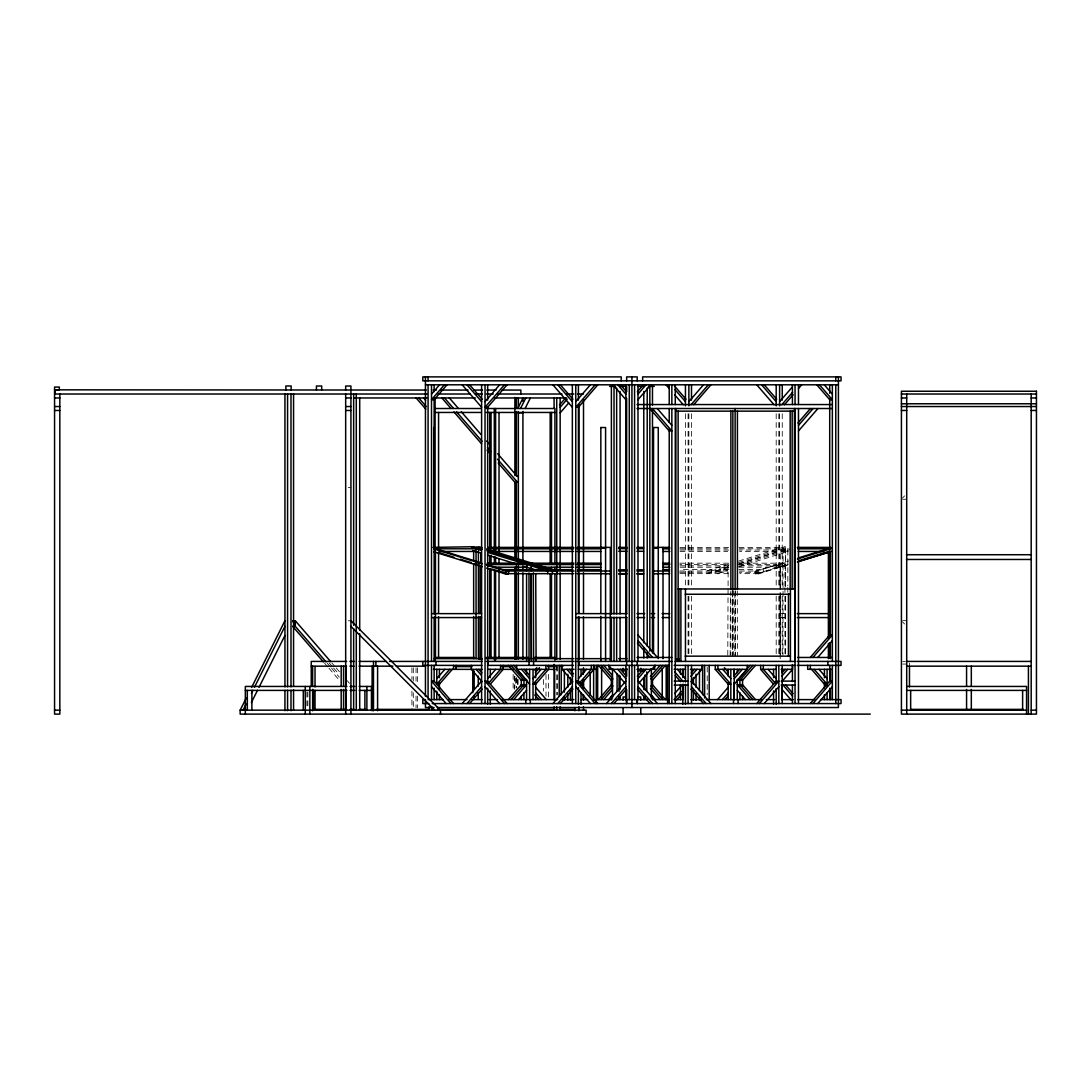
<?xml version="1.0" encoding="UTF-8"?>
<svg xmlns="http://www.w3.org/2000/svg" width="1091" height="1091" viewBox="0 0 1091 1091"><rect width="100%" height="100%" fill="white"/><g stroke="black" fill="none" stroke-linecap="round" stroke-linejoin="round"><path stroke-width="0.75" stroke-dasharray="5 3.75" d="M780.188 658.65L780.188 590.927M780.188 589.235L780.188 567.211L779.369 564.579M727.779 655.255L728.065 587.435M728.079 585.744L728.161 567.088M730.165 655.296L730.411 593.054M732.811 590.831L732.538 655.255L732.497 590.927M902.489 498.123L904.589 495.887M728.965 564.074L706.532 571.016L706.941 573.661L727.765 567.211L727.356 564.579L679.938 564.579M738.58 561.101L785.056 546.727L787.552 547.396L788.111 551.446M711.223 571.016L728.843 565.561M738.457 562.588L788.138 547.218M738.989 563.747L785.465 549.359L787.961 550.041M728.897 566.993L715.914 571.016L716.31 573.661L727.683 570.143M738.648 563.979L788.998 548.405M785.452 586.194L785.452 550.805L783.052 551.555L780.679 550.846L780.679 586.222M727.874 568.629L711.632 573.661L711.059 569.611L681.234 569.611M738.866 565.233L790.157 549.359M739.057 566.624L787.784 551.555M788.398 564.647L755.613 574.057L754.999 571.384L788.616 560.979M754.999 571.384L788.111 561.879M755.613 574.057L787.634 564.156M738.825 567.211L777.828 567.211L782.356 565.82L781.538 563.174L741.266 563.174L741.675 565.82L782.356 565.82M787.634 564.92L758.368 573.975L757.549 571.329M738.648 566.747L741.675 565.82M780.188 566.815L784.934 565.724M348.302 487.391L350.934 487.391M902.748 499.242L906.703 499.242M679.898 547.396L728.843 547.396M738.975 547.396L782.861 547.396L783.27 550.041L739.234 550.041M679.979 548.8L727.465 548.8M739.33 548.8L778.333 548.8L778.742 551.446L739.603 551.446M679.952 550.041L729.074 550.041M680.034 551.446L727.683 551.446M679.816 563.174L728.515 563.174M738.402 564.579L777.01 564.579L777.828 567.211M679.911 565.82L728.911 565.82M680.048 567.211L727.765 567.211M728.829 569.611L720.442 569.611L720.851 572.257L727.561 572.257M738.893 569.611L760.713 569.611L761.123 572.257L739.303 572.257M679.748 571.016L727.656 571.016M739.398 571.016L756.186 571.016L756.581 573.661L739.807 573.661M679.72 572.257L711.468 572.257M679.911 573.661L728.065 573.661M779.615 613.633L787.266 613.633M779.615 617.574L787.266 617.574M348.302 620.738L350.934 620.738M902.748 620.656L906.703 620.656M902.748 661.473L905.38 661.473M902.748 664.051L906.703 664.051M785.452 550.805L783.079 550.096L782.956 655.296M787.797 551.61L785.425 550.846L785.425 586.222M902.489 621.775L904.589 624.011M331.787 662.892L335.101 666.724M336.205 668.006L339.519 671.838M347.265 680.77L349.475 683.334M329.141 662.892L332.469 666.724M333.573 668.006L339.096 674.388M327.177 663.164L330.478 666.969M331.569 668.237L339.274 677.129M324.545 663.164L327.832 666.969M328.936 668.237L339.942 680.948M783.911 563.174L784.729 565.82M763.086 569.611L763.905 572.257M758.545 571.016L759.363 573.661M757.359 571.384L757.986 574.057M785.056 546.727L785.465 549.359M909.471 663.001L909.471 666.165M787.825 550.096L787.825 585.717M787.797 587.285L787.825 592.508M785.452 596.313L785.452 655.282M785.425 596.327L785.425 655.282M784.934 586.058L784.934 565.356L780.188 566.461L780.188 655.268M784.934 587.476L784.934 653.864M782.247 413.775L782.247 585.949M782.247 596.177L782.247 654.136M780.679 596.327L780.679 655.282M779.615 413.775L779.615 585.949M779.615 596.177L779.615 654.136M778.824 413.775L778.824 585.949M778.824 596.177L778.824 654.136M776.192 413.775L776.192 585.949M776.192 596.177L776.192 654.136M737.271 590.913L737.421 655.391M735.443 590.94L735.443 655.391M735.129 590.94L735.129 655.391M734.87 593.149L734.898 655.296M732.961 590.122L733.152 655.391M732.852 590.94L732.852 655.391M730.875 590.94L730.875 655.391M707.213 666.996L707.213 694.722M691.503 413.775L691.503 585.949M691.503 596.177L691.503 654.136M688.871 413.775L688.871 585.949M688.871 596.177L688.871 654.136M688.08 413.775L688.08 585.949M688.08 596.177L688.08 654.136M685.448 413.775L685.448 585.949M557.515 666.042L557.515 694.885M556.724 666.042L556.724 694.885M556.465 666.615L556.465 669.383M548.391 674.47L548.391 697.735M545.991 674.47L546.018 696.072M543.618 679.461L543.618 691.094M518.089 679.393L518.089 686.007M517.516 679.557L517.516 686.362M516.711 677.729L516.711 687.657M516.384 677.92L516.384 688.094M515.688 678.411L515.688 686.907M514.884 676.161L514.884 688.066M514.557 676.079L514.557 689.307M513.165 674.429L513.165 689.307M417.417 667.828L417.417 684.439M417.417 696.072L417.417 707.704M416.039 667.828L416.039 681.111M416.039 696.072L416.039 707.704M413.312 667.828L413.312 681.111M413.312 692.744L413.312 709.368M411.921 667.828L411.921 679.461M411.921 691.094L411.921 709.368M307.867 692.049L307.867 708.509M306.939 692.049L306.939 708.509"/><path stroke-width="1.5" d="M54.55 393.796L54.564 387.06L59.309 387.06L59.309 389.828L54.564 389.828L426.281 390.06M356.28 710.159L356.28 394.015M433.727 427.522L433.727 548.146L481.649 562.97M435.459 658.65L435.459 551.91M478.922 616.415L478.922 658.95L482.086 658.95M478.922 613.183L478.922 565.356M830.374 658.65L830.374 643.376M830.374 634.88L830.401 551.678M547.532 573.661L547.941 571.016L487.854 552.428M552.223 573.661L552.632 571.016L486.927 550.682M556.915 573.661L557.324 571.016L486.818 549.196M505.869 574.057L506.483 571.384L508.856 571.384L508.242 574.057L505.869 574.057L486.654 568.111M505.488 573.975L506.292 571.329M870.263 714.114L240.156 714.114L240.156 710.159L246.293 698.035M251.598 687.425L284.942 620.738M243.02 710.159L246.075 704.063M251.407 693.385L252.935 690.344M254.448 687.289L284.942 626.329M251.394 702.536L257.49 690.344M259.017 687.289L284.928 635.467M518.348 407.284L523.012 397.97L522.916 401.365M520.584 408.402L525.807 397.97M525.153 408.402L530.362 397.97M431.504 394.11L439.564 384.796M444.405 384.796L431.504 399.701L434.136 399.701L447.051 384.796M485.031 401.665L499.637 384.796M504.478 384.796L485.031 407.257L487.663 407.257L507.11 384.796M559.533 404.952L565.574 397.97M560.147 407.284L567.211 399.129M560.147 412.875L568.752 402.934M575.775 401.665L590.381 384.796M595.222 384.796L575.775 407.257L578.407 407.257L597.854 384.796M637.362 391.778L643.417 384.796M637.99 394.11L646.049 384.796M637.99 399.701L650.891 384.796M436.768 678.643L444.842 669.329M449.683 669.329L436.768 684.221L439.4 684.221L452.315 669.329M688.871 401.665L703.49 384.796M691.039 404.761L708.318 384.796M693.671 404.761L710.964 384.796M462.148 703.572L481.608 681.111M487.663 678.643L495.723 669.329M466.989 703.572L481.608 686.703M469.621 703.572L482.154 689.103M488.741 682.98L500.564 669.329L500.564 665.374M490.295 684.221L503.196 669.329L503.196 665.374M508.392 699.617L521.307 684.712L526.571 684.712L513.67 699.617M534.808 670.024L536.827 667.706M511.024 699.617L523.939 684.712M535.436 672.356L539.459 667.706M533.035 678.643L541.095 669.329M518.498 699.617L526.571 690.303M779.615 401.665L792.134 387.21M781.783 404.761L792.584 392.283M784.415 404.761L793.062 394.778M798.462 388.532L801.708 384.796M552.892 703.572L572.352 681.111M797.93 422.967L810.463 408.511M578.407 678.643L586.467 669.329M557.733 703.572L572.352 686.703M798.476 425.381L813.095 408.511M560.365 703.572L572.898 689.103M579.485 682.98L591.308 669.329L591.308 665.374M798.476 430.972L817.936 408.511M581.039 684.221L593.94 669.329L593.94 665.374M598.468 699.617L611.369 684.712M601.1 699.617L612.937 685.953M603.732 699.617L612.337 689.689M608.573 699.617L612.61 694.967M606.419 703.572L625.866 681.111M611.26 703.572L625.866 686.703M637.362 676.311L643.417 669.329M613.892 703.572L626.411 689.103M637.99 678.643L646.049 669.329M639.053 682.98L650.891 669.329M651.245 670.024L655.282 665.374M650.441 676.543L660.123 665.374M650.918 679.025L662.755 665.374M652.473 680.279L665.387 665.374M691.285 672.82L694.299 669.329M674.647 693.59L681.125 686.103M690.889 676.311L696.944 669.329M675.015 698.745L681.275 691.517M691.026 681.739L701.772 669.329L701.772 665.374M676.597 699.958L681.82 693.931M733.629 676.311L739.671 669.329M734.243 678.643L742.316 669.329M717.537 699.617L728.283 687.194M750.185 665.374L737.284 680.279L742.548 680.279L755.463 665.374M734.243 684.221L747.144 669.329L747.144 665.374M722.378 699.617L728.42 692.635M739.916 680.279L752.831 665.374M725.01 699.617L728.038 696.126M782.029 672.82L785.043 669.329M756.745 703.572L776.192 681.111L778.824 681.111L759.377 703.572M781.633 676.311L787.688 669.329M781.77 681.739L792.516 669.329L792.516 665.374M764.218 703.572L778.824 686.703M810.258 657.464L829.719 635.003L832.351 635.003L812.904 657.464M817.745 657.464L832.351 640.594M810.258 703.572L829.719 681.111L832.351 681.111L812.904 703.572M817.745 703.572L832.351 686.703M798.217 558.006L831.015 547.859M797.385 559.001L831.533 548.432M798.844 560.679L829.255 551.269M798.012 561.674L830.019 551.773M797.385 561.906L831.519 551.337M433.018 547.396L474.108 546.727L482.127 549.196M476.303 547.396L478.799 546.727L482.004 547.709M425.449 384.796L838.406 384.796M609.569 386.378L615.501 386.378M619.988 386.378L626.275 386.378M637.594 386.378L643.867 386.378M648.354 386.378L654.286 386.378M433.086 390.06L436.495 390.06M440.832 390.06L468.08 390.06M473.958 390.06L482.467 390.06M486.804 390.06L496.091 390.06M502.133 390.06L520.857 390.06L520.857 394.015M426.867 394.015L54.564 394.015L54.564 714.114L59.828 714.114L59.828 394.015M438.009 394.015L470.357 394.015M475.471 394.015L482.277 394.015M486.45 394.015L493.268 394.015M497.605 394.015L562.042 394.015M566.488 394.015L573.88 394.015M577.63 394.015L583.508 394.015M901.425 394.015L1036.45 394.015M54.564 397.97L59.828 397.97M345.67 397.97L350.934 397.97M353.648 397.97L426.867 397.97M434.6 397.97L475.471 397.97M494.196 397.97L566.488 397.97M901.425 397.97L906.703 397.97M1031.186 397.97L1036.45 397.97M901.425 403.765L1036.45 403.765M637.035 404.556L832.351 404.556M54.564 406.534L59.828 406.534M345.67 406.534L350.934 406.534M901.425 406.534L1036.45 406.534M435.145 408.511L481.281 408.511M486.368 408.511L554.924 408.511L554.924 563.883M637.035 408.511L832.351 408.511M54.564 410.475L59.828 410.475M345.67 410.475L350.934 410.475M901.425 410.475L906.703 410.475M1031.186 410.475L1036.45 410.475M675.847 411.143L794.425 411.143M435.145 412.453L481.281 412.453M486.368 412.453L554.924 412.453M518.348 412.875L522.916 412.875M487.745 547.396L573.825 547.396M577.207 547.396L610.319 547.396L610.319 661.419M618.638 547.396L626.943 547.396M636.912 547.396L643.554 547.396M669.765 547.396L653.536 547.396L653.536 653.618M797.276 547.396L830.837 547.396M618.638 548.623L626.943 548.623M636.912 548.623L643.554 548.623M435.868 548.8L476.153 548.8L475.744 551.446L440.137 551.446M487.213 548.8L573.702 548.8M577.098 548.8L600.841 548.8M663.014 548.8L669.792 548.8M797.78 548.8L827.987 548.8M490.214 551.446L573.607 551.446M577.016 551.446L600.841 551.446M618.638 551.296L626.943 551.296M636.912 551.296L643.554 551.296M663.014 551.446L669.819 551.446M798.285 551.446L823.719 551.446M906.498 554.719L1031.39 554.719M906.498 559.465L1031.39 559.465M487.35 563.174L522.589 563.174M531.972 563.174L573.961 563.174M577.33 563.174L600.841 563.174M663.014 563.174L669.738 563.174M486.845 564.579L527.13 564.579L526.721 567.211L494.509 567.211M536.499 564.579L573.757 564.579M577.139 564.579L600.841 564.579M663.014 564.579L669.792 564.579M542.909 567.211L573.58 567.211M576.989 567.211L600.841 567.211M663.014 567.211L669.833 567.211M503.142 569.611L543.413 569.611M552.796 569.611L572.68 569.611M577.644 569.611L600.841 569.611M663.014 569.611L669.642 569.611M618.638 569.788L626.943 569.788M636.912 569.788L643.554 569.788M507.67 571.016L574.057 571.016M577.412 571.016L610.319 571.016M618.638 571.016L626.943 571.016M636.912 571.016L643.554 571.016M653.536 571.016L669.71 571.016M573.811 573.661L507.26 573.661L502.733 572.257M577.194 573.661L605.587 573.689M618.638 573.689L626.943 573.689M636.912 573.689L643.554 573.689M658.268 573.689L669.765 573.661M605.587 573.784L610.319 573.784M618.638 573.784L626.943 573.784M636.912 573.784L643.554 573.784M653.536 573.784L658.268 573.784M678.125 588.963L794.971 588.963L794.971 661.419M685.175 594.24L790.416 594.24M431.504 613.633L481.608 613.633M575.775 613.633L626.834 613.633M637.021 613.633L644.658 613.633M651.341 613.633L654.682 613.633M662.073 613.633L669.71 613.633M797.276 613.633L829.01 613.633M431.504 617.574L481.608 617.574M575.775 617.574L626.834 617.574M637.021 617.574L644.658 617.574M651.341 617.574L654.682 617.574M662.073 617.574L669.71 617.574M797.276 617.574L829.01 617.574M330.668 661.61L295.279 620.738L292.633 620.738L295.279 626.329L326.073 661.896M685.175 656.155L790.416 656.155M435.145 657.464L474.503 657.464M486.368 657.464L528.18 657.464M534.59 657.464L554.924 657.464M637.049 657.464L671.851 657.464M797.535 657.464L832.351 657.464M434.027 658.65L482.086 658.65M486.286 658.65L573.934 658.65M576.989 658.65L610.319 658.65M618.638 658.65L626.943 658.65M675.847 658.787L679.229 658.787M346.583 661.419L311.249 661.419L311.249 686.007M349.938 661.419L354.466 661.419M359.062 661.419L386.459 661.419M389.487 661.419L482.317 661.419M486.463 661.419L574.125 661.419M576.989 661.419L671.851 661.419M675.274 661.419L795.053 661.419M797.221 661.419L841.038 661.419L841.038 665.374L797.221 665.374M906.703 661.419L1031.186 661.419M481.963 665.374L422.817 665.374L422.817 661.419M487.568 665.374L573.443 665.374M578.312 665.374L669.547 665.374M674.17 665.374L795.053 665.374M311.249 666.165L346.583 666.165M349.938 666.165L354.016 666.165M359.062 666.165L392.896 666.165M396.292 666.165L425.517 666.165M455.82 666.165L471.121 666.165M501.724 666.165L510.233 666.165M547.641 666.165L554.446 666.165M559.547 666.165L562.942 666.165M906.703 666.165L1031.186 666.165M455.111 666.615L472.008 666.615M501.724 666.615L510.861 666.615M548.009 666.615L554.774 666.615M433.345 669.329L482.14 669.383M487.568 669.329L513.547 669.383M516.698 665.374L516.698 669.329L554.774 669.383M562.07 665.374L562.07 669.329L574.125 669.329M578.312 669.329L596.259 669.329M627.257 669.329L609.105 669.329L609.105 665.374M636.967 669.329L654.736 669.329L654.736 665.374M674.156 669.329L685.53 669.329M690.412 669.329L701.772 669.329M715.287 665.374L715.287 669.329L747.144 669.329M760.659 665.374L760.659 669.329L776.287 669.329M781.156 669.329L792.516 669.329M831.506 669.329L807.695 669.329L807.695 665.374M626.275 670.897L623.029 670.897L623.029 668.265M637.594 670.897L643.867 670.897M674.238 681.111L688.08 681.111M781.211 681.111L795.053 681.111M674.238 685.066L688.08 685.066M781.211 685.066L795.053 685.066M346.897 686.444L245.339 686.444L245.339 714.114M350.102 686.444L354.793 686.444M359.212 686.444L371.445 686.444L371.445 710.159M906.703 686.444L1026.576 686.444L1026.576 714.114M245.339 690.398L346.897 690.398M350.102 690.398L354.793 690.398M359.212 690.398L371.445 690.398M906.703 690.398L1026.576 690.398M625.688 696.985L623.097 696.985L623.097 700.095M638.167 696.985L640.758 696.985L640.758 700.095M428.081 699.617L443.328 699.617M448.237 699.617L467.057 699.617M472.144 699.617L482.317 699.617M488.85 699.617L497.564 699.617M501.71 699.617L557.706 699.617M562.888 699.617L573.961 699.617M580.712 699.617L587.694 699.617M595.686 699.617L611.874 699.617M616.374 699.617L647.481 699.617M652.445 699.617L668.919 699.617M673.979 699.617L683.143 699.617L683.143 684.466M690.848 699.617L701.472 699.617M706.15 699.617L761.382 699.617M766.291 699.617L774.76 699.617M781.538 699.617L793.402 699.617M797.726 699.617L814.677 699.617M820.514 699.617L841.038 699.617L841.038 703.572L432.213 703.572M428.831 703.572L422.817 703.572L422.817 699.617L425.449 699.617L425.449 707.527L434.095 707.527M437.3 707.527L838.406 707.527L838.406 376.886M312.64 709.368L346.624 709.368M350.02 709.368L354.111 709.368M359.212 709.368L365.308 709.368M376.218 709.368L428.927 709.368M437.423 709.368L554.76 709.368M559.533 709.368L574.834 709.368M911.162 709.368L1023.317 709.368M54.564 710.159L59.828 710.159M240.156 710.159L586.14 710.159L586.14 714.114M901.425 710.159L1026.576 710.159M1031.186 710.159L1036.45 710.159M478.922 565.724L482.086 566.461M471.612 547.396L481.349 550.41M472.717 550.505L480.94 553.055M487.445 555.06L515.047 563.611M524.798 566.624L536.172 570.143M486.45 564.456L508.856 571.384M433.932 548.937L482.181 563.856M486.995 565.356L506.483 571.384M439.4 552.755L453.815 557.215M460.211 559.192L471.421 562.67M474.626 563.652L479.426 565.138M492.232 569.107L503.442 572.57M433.836 551.773L482.154 566.747M350.934 620.738L440.355 710.159M350.934 626.329L434.764 710.159M824.278 384.796L832.351 394.11M819.45 384.796L832.351 399.701L829.719 399.701L816.804 384.796M764.218 384.796L776.737 399.251M761.586 384.796L776.192 401.665M756.745 384.796L774.037 404.761M674.511 385.996L685.994 399.251M675.015 389.61L685.448 401.665M666.001 384.796L669.247 388.532M674.647 394.778L683.293 404.761M657.246 408.511L671.851 425.381M652.404 408.511L671.851 430.972L669.219 430.972L649.772 408.511M620.438 384.796L626.493 391.778M617.806 384.796L625.866 394.11M612.965 384.796L625.866 399.701M819.014 669.329L827.087 678.643M814.172 669.329L827.087 684.221L824.441 684.221L811.54 669.329M560.365 384.796L572.898 399.251M557.733 384.796L572.352 401.665M552.892 384.796L572.352 407.257M785.493 684.848L793.062 693.59M782.861 684.848L792.584 696.085M768.132 669.329L776.192 678.643M781.702 689.103L791.098 699.958M775.115 682.98L763.291 669.329L763.291 665.374M760.659 669.329L773.56 684.221M755.463 699.617L742.548 684.712L737.284 684.712L750.185 699.617M739.916 684.712L752.831 699.617M724.383 667.706L728.42 672.356M722.76 669.329L730.82 678.643M737.284 690.303L745.358 699.617M469.621 384.796L482.154 399.251M715.287 669.329L728.188 684.221L730.82 684.221L717.919 669.329L717.919 665.374M466.989 384.796L481.608 401.665M462.148 384.796L481.608 407.257M449.233 397.82L458.029 407.993M461.329 411.798L481.131 434.654M486.627 441.009L489.927 444.828M497.632 453.706L517.42 476.576M691.503 681.111L710.964 703.572M444.405 397.847L453.256 408.061M456.57 411.893L482.017 441.282M487.554 447.665L490.868 451.497M497.51 459.161L517.42 482.154M677.388 669.329L685.448 678.643M441.773 397.847L450.624 408.061M453.938 411.893L481.595 443.832M487.132 450.215L490.445 454.047M498.192 462.993L515.893 483.436M691.503 686.703L706.122 703.572M690.958 689.103L703.49 703.572M674.688 671.811L683.293 681.739M675.288 675.534L680.661 681.739M637.99 635.003L657.437 657.464M637.99 640.594L652.595 657.464M637.43 643.008L649.963 657.464M423.622 397.97L425.64 400.302M418.78 397.97L426.308 406.657M416.148 397.97L425.817 409.139M652.473 684.712L665.387 699.617M650.918 685.953L662.755 699.617M650.441 688.448L660.123 699.617M651.245 694.967L655.282 699.617M637.99 681.111L657.437 703.572M637.99 686.703L652.595 703.572M620.438 669.329L626.493 676.311M637.43 689.103L649.963 703.572M617.806 669.329L625.866 678.643M612.965 669.329L624.788 682.98M608.573 665.374L612.61 670.024M603.732 665.374L612.337 675.302M601.1 665.374L612.937 679.025M598.468 665.374L611.369 680.279M569.557 669.329L573.58 673.979M597.854 703.572L578.407 681.111L575.775 681.111L595.222 703.572M566.911 669.329L572.966 676.311M562.07 669.329L572.83 681.739M575.775 686.703L590.381 703.572M524.185 669.329L529.217 675.138M521.539 669.329L529.612 678.643M535.572 687.194L546.318 699.617M513.67 665.374L526.571 680.279L521.307 680.279L508.392 665.374M516.698 669.329L529.612 684.221M535.436 692.635L541.477 699.617M511.024 665.374L523.939 680.279M534.808 694.967L538.845 699.617M478.813 669.329L481.827 672.82M507.11 703.572L487.663 681.111L485.031 681.111L504.478 703.572M476.167 669.329L481.213 675.138M482.086 681.739L471.326 669.329L471.326 665.374M485.031 686.703L499.637 703.572M453.583 703.572L434.136 681.111L431.504 681.111L450.951 703.572M431.504 686.703L446.11 703.572M323.441 661.896L292.633 626.329L295.279 626.329L295.279 620.738M535.736 573.88L536.09 661.419M533.349 572.87L533.608 665.374M530.935 567.088L530.949 570.484M530.962 573.866L531.331 658.65M1031.186 394.015L1031.186 714.114M1028.418 666.165L1028.418 714.114M1022.622 690.398L1022.622 710.159M971.317 666.165L971.317 686.103M971.317 689.43L971.317 709.368M966.571 666.165L966.571 686.103M966.571 689.43L966.571 709.368M910.658 690.398L910.658 710.159M909.471 666.165L909.471 686.907M906.703 394.015L906.703 714.114M835.774 376.886L835.774 380.841M835.774 384.796L835.774 703.572M832.351 384.796L832.351 661.419M832.351 665.374L832.351 699.617M830.51 669.329L830.51 681.098M830.51 689.526L830.51 699.617M829.719 384.796L829.719 393.278M829.719 398.365L829.719 635.958M829.719 642.749L829.719 658.023M829.719 665.374L829.719 681.684M829.719 688.203L829.719 699.617M828.396 551.541L828.396 638.317M828.396 643.404L828.396 658.65M827.864 661.419L827.864 665.374M827.087 669.329L827.087 686.157M827.087 692.88L827.087 699.617M824.441 669.329L824.441 677.743M824.441 682.789L824.441 687.835M824.441 694.572L824.441 699.617M810.327 665.374L810.327 669.329M798.476 384.796L798.476 404.556M798.476 408.511L798.476 703.572M795.053 384.796L795.053 404.556M795.053 408.511L795.053 703.572M794.425 408.511L794.425 589.235M792.421 384.796L792.421 404.556M792.421 664.569L792.421 681.52M792.421 684.916L792.421 703.572M792.148 411.143L792.148 589.235M790.416 588.963L790.416 661.419M790.17 411.143L790.17 589.235M788.438 594.022L788.438 656.359M782.247 384.796L782.247 400.138M782.247 665.374L782.247 703.572M781.892 668.633L781.892 671.892M781.892 684.943L781.892 699.617M779.615 384.796L779.615 405.852M778.824 665.374L778.824 703.572M776.192 384.796L776.192 405.852M776.192 665.374L776.192 682.83M776.192 688.626L776.192 704.2M773.56 669.329L773.56 677.62M773.56 690.917L773.56 704.2M742.548 679.42L742.548 686.157M742.548 696.249L742.548 699.617M739.916 679.42L739.916 686.157M739.916 692.88L739.916 699.617M738.089 699.617L738.089 703.572M737.421 411.143L737.421 589.235M737.284 669.329L737.284 672.683M737.284 679.42L737.284 699.617M735.129 408.511L735.129 589.235M734.243 669.329L734.243 699.617M733.861 669.329L733.861 676.052M733.861 682.789L733.861 699.617M733.52 699.617L733.52 703.572M732.852 411.143L732.852 589.235M730.875 411.143L730.875 589.235M730.82 669.329L730.82 699.617M728.188 669.329L728.188 676.052M728.188 682.789L728.188 699.617M709.191 665.374L709.191 699.617M704.622 665.374L704.622 697.995M702.645 665.374L702.645 694.722M699.467 670.951L699.467 690.521M699.467 697.054L699.467 700.313M696.044 674.211L696.044 687.262M696.044 693.781L696.044 700.313M693.412 677.47L693.412 684.002M693.412 690.521L693.412 700.313M691.503 384.796L691.503 400.138M691.503 665.374L691.503 703.572M688.871 384.796L688.871 405.852M688.08 665.374L688.08 703.572M685.448 384.796L685.448 405.852M685.462 588.963L685.462 661.419M685.448 665.374L685.448 681.984M685.448 684.275L685.448 704.2M683.143 669.329L683.143 676.052M682.816 669.329L682.816 677.62M682.816 684.275L682.816 704.2M680.893 588.963L680.893 661.419M680.498 669.329L680.498 674.374M680.498 684.466L680.498 699.617M678.916 588.963L678.916 661.419M678.125 411.143L678.125 661.419M675.847 408.511L675.847 661.419M675.274 384.796L675.274 404.556M675.274 408.511L675.274 703.572M671.851 384.796L671.851 404.556M671.851 408.511L671.851 703.572M669.219 384.796L669.219 404.556M669.219 408.511L669.219 422.067M669.219 428.858L669.219 703.572M667.597 665.374L667.597 703.572M666.192 665.374L666.192 699.617M663.014 547.396L663.014 658.65M662.237 668.633L662.237 697.995M658.268 547.396L658.268 658.65M652.473 386.378L652.473 405.047M652.473 410.148L652.473 652.936M652.486 679.352L652.486 686.103M652.486 696.235L652.486 699.617M651.341 668.633L651.341 697.995M649.841 386.378L649.841 651.232M647.208 388.069L647.208 646.145M647.208 652.936L647.208 658.023M646.786 671.892L646.786 691.462M644.808 675.152L644.808 689.839M644.808 696.358L644.808 699.617M643.785 391.464L643.785 642.749M643.785 647.836L643.785 658.023M643.785 677.661L643.785 689.485M643.785 696.235L643.785 699.617M642.64 380.841L642.64 376.886L841.038 376.886L841.038 380.841L422.817 380.841L422.817 376.886L621.215 376.886L621.215 380.841M640.826 668.265L640.826 670.897M640.758 707.882L640.758 714.114M637.99 384.796L637.99 661.419M637.99 665.374L637.99 699.617M637.349 699.617L637.349 703.572M637.199 380.841L637.199 376.886L626.657 376.886L626.657 380.841M637.199 661.419L637.199 665.374M637.199 699.617L637.199 703.572M634.567 384.796L634.567 661.419M634.567 665.374L634.567 699.617M631.921 376.886L631.921 707.527M629.289 384.796L629.289 661.419M629.289 665.374L629.289 699.617M626.657 386.378L626.657 391.464M626.657 398.256L626.657 613.878M626.657 617.274L626.657 665.374M626.657 668.469L626.657 676.052M626.657 689.485L626.657 703.572M626.507 699.617L626.507 703.572M625.866 384.796L625.866 661.419M625.866 665.374L625.866 699.617M623.097 707.882L623.097 714.114M620.07 391.464L620.07 613.878M620.07 617.274L620.07 661.419M620.07 675.97L620.07 689.485M620.07 696.235L620.07 699.617M619.047 675.152L619.047 691.462M619.047 696.358L619.047 699.617M617.07 673.529L617.07 691.462M616.647 388.069L616.647 613.878M616.647 617.274L616.647 661.419M614.015 386.378L614.015 613.878M614.015 617.274L614.015 661.419M612.515 668.633L612.515 697.995M611.383 386.378L611.383 613.878M611.383 617.274L611.383 661.419M611.369 679.352L611.369 686.103M611.369 696.235L611.369 699.617M605.587 547.396L605.587 661.419M601.618 666.996L601.618 697.995M600.841 547.396L600.841 613.387M600.841 616.238L600.841 661.419M597.663 665.374L597.663 699.617M596.259 665.374L596.259 703.572M593.627 665.374L593.627 700.313M590.204 672.588L590.204 695.417M583.508 399.661L583.508 569.338M583.508 572.72L583.508 613.442M583.508 616.838L583.508 659.25M583.508 667.747L583.508 672.833M583.508 679.611L583.508 688.094M583.508 694.885L583.508 699.972M583.508 706.763L583.508 710.159M583.344 669.329L583.344 674.374M583.344 679.42L583.344 687.835M583.344 694.572L583.344 699.617M581.039 669.329L581.039 675.97M581.039 682.611L581.039 685.925M581.039 692.58L581.039 704.2M578.953 404.747L578.953 569.338M578.953 572.72L578.953 613.442M578.953 616.838L578.953 659.25M578.98 661.419L578.98 665.374M578.953 706.763L578.953 710.8M578.407 384.796L578.407 400.138M578.407 406.957L578.407 613.224M578.407 616.633L578.407 683.116M578.407 687.589L578.407 704.2M575.775 384.796L575.775 703.572M574.834 707.5L574.834 710.8M572.352 384.796L572.352 703.572M570.443 677.47L570.443 684.002M570.443 690.521L570.443 700.313M567.811 674.211L567.811 687.262M567.811 693.781L567.811 700.313M564.388 670.951L564.388 692.158M564.388 697.054L564.388 700.313M561.21 665.374L561.21 694.722M560.147 397.97L560.147 569.338M560.147 572.72L560.147 659.25M560.147 706.763L560.147 710.159M559.233 665.374L559.233 696.358M556.724 397.97L556.724 569.338M556.724 572.72L556.724 659.25M556.724 706.763L556.724 710.159M554.924 567.293L554.924 570.688M554.924 574.098L554.924 660.096M554.664 665.374L554.664 699.617M554.092 397.97L554.092 408.143M554.092 664.351L554.092 699.972M554.092 706.763L554.092 710.159M551.5 412.453L551.5 563.883M551.5 567.293L551.5 570.688M551.5 574.098L551.5 657.464M550.191 412.453L550.191 563.883M550.191 574.098L550.191 657.464M548.568 665.374L548.568 669.329L535.667 684.221L533.035 684.221L545.936 669.329L545.936 665.374M535.667 669.329L535.667 677.743M535.667 682.789L535.667 699.617M533.035 669.329L533.035 699.617M531.344 567.211L531.344 570.607M531.344 573.989L531.344 661.419M530.335 699.617L530.335 703.572M529.612 669.329L529.612 699.617M528.985 572.993L529.04 665.374M526.585 567.211L526.585 570.593M526.585 573.989L526.612 661.419M526.571 669.329L526.571 674.374M526.571 679.42L526.571 699.617M525.767 699.617L525.767 703.572M523.939 679.42L523.939 686.157M523.939 692.88L523.939 699.617M522.916 411.539L522.916 560.842M522.916 565.943L522.916 569.338M522.916 572.72L522.916 659.25M521.307 679.42L521.307 686.157M521.307 696.249L521.307 699.617M518.348 397.97L518.348 408.143M518.348 411.539L518.348 559.151M518.348 565.943L518.348 569.338M518.348 572.72L518.348 659.25M516.384 397.97L516.384 408.143M516.384 411.539L516.384 476.017M516.384 481.104L516.384 559.151M516.384 565.943L516.384 569.338M516.384 572.72L516.384 659.25M514.884 397.41L514.884 475.594M514.884 482.399L514.884 558.878M514.884 567.388L514.884 659.169M499.023 412.453L499.023 553.683M499.023 558.783L499.023 563.883M499.023 567.293L499.023 657.464M495.6 408.511L495.6 551.978M495.6 557.078L495.6 563.883M495.6 570.688L495.6 660.096M494.291 408.511L494.291 551.978M494.291 557.078L494.468 563.883M494.468 570.688L494.468 660.096M491.045 412.453L491.045 548.568M491.045 555.374L491.045 563.883M491.045 568.997L491.045 657.464M490.295 669.329L490.295 677.62M490.295 690.917L490.295 704.2M489.723 412.453L489.723 548.568M489.723 555.374L489.723 563.883M489.723 568.997L489.723 657.464M488.236 661.419L488.236 665.374M487.663 384.796L487.663 400.138M487.663 406.957L487.663 683.116M487.663 688.23L487.663 704.2M485.031 384.796L485.031 703.572M481.608 384.796L481.608 703.572M480.899 566.365L480.899 613.347M480.899 616.701L480.899 658.65M480.804 553.246L480.804 563.447M478.404 550.805L478.431 613.169M478.404 616.524L478.431 658.65M478.267 676.134L478.267 686.103M478.267 692.744L478.267 699.399M476.058 551.61L476.058 658.65M474.162 671.142L474.162 689.43M474.162 696.072L474.162 699.399M473.658 550.873L473.658 560.979M473.658 564.347L473.658 613.183M473.658 616.551L473.658 658.65M472.785 669.479L472.785 692.744M456.161 665.374L456.161 669.329M453.529 665.374L453.529 669.329M440.505 710.159L440.505 714.114M439.4 669.329L439.4 677.743M439.4 682.789L439.4 689.526M439.4 694.572L439.4 699.617M438.568 412.453L438.568 548.568M438.568 551.978L438.568 613.224M438.568 616.633L438.568 657.464M436.768 669.329L436.768 684.466M436.768 691.203L436.768 699.617M435.991 661.419L435.991 665.374M435.104 397.97L435.104 613.442M435.145 616.633L435.145 660.096M434.136 384.796L434.136 391.587M434.136 398.365L434.136 613.906M434.136 617.288L434.136 661.419M434.136 665.374L434.136 681.684M434.136 688.203L434.136 699.617M431.681 706.763L431.681 710.159M431.504 384.796L431.504 661.419M431.504 665.374L431.504 699.617M429.049 706.763L429.049 710.159M428.081 376.886L428.081 380.841M428.081 384.796L428.081 697.995M425.449 376.886L425.449 696.358M377.595 666.165L377.595 710.8M375.89 661.419L375.89 666.165M373.49 661.419L373.49 710.8M372.113 666.165L372.113 710.8M366.876 686.444L366.876 710.159M364.899 690.398L364.899 710.159M359.703 397.97L359.703 630.407M359.703 633.803L359.703 710.159M353.648 394.015L353.648 625.32M353.648 628.716L353.648 710.159M350.934 714.114L350.934 386.023L345.67 386.023L345.67 389.978M345.956 666.165L345.956 686.103M345.956 689.43L345.956 709.368M345.67 394.015L345.67 714.114M343.556 666.165L343.556 686.103M343.556 689.43L343.556 709.368M341.183 666.165L341.183 686.103M341.183 689.43L341.183 709.368M321.695 389.951L321.695 385.996L316.431 385.996L316.431 389.951M315.026 666.519L315.026 686.907M315.026 690.317L315.026 709.014M313.485 690.398L313.485 710.159M312.64 666.165L312.64 686.007M312.64 689.307L312.64 710.8M309.844 686.444L309.844 714.114M305.275 686.444L305.275 714.114M303.298 690.398L303.298 710.159M293.561 394.015L293.561 686.362M293.561 689.757L293.561 710.159M291.133 389.937L291.133 385.982L285.869 385.982L285.869 389.937M290.997 394.015L290.997 686.866M290.997 690.276L290.997 710.705M287.574 394.015L287.574 686.866M287.574 690.276L287.574 710.705M284.942 394.015L284.942 686.866M284.942 690.276L284.942 710.705M251.885 690.398L251.885 710.159M247.316 690.398L247.316 710.159M55.068 390.06L55.068 394.015M600.841 427.522L600.841 548.146L605.587 548.146L605.587 427.522L600.841 427.522M653.536 427.522L653.536 548.146L658.268 548.146L658.268 427.522L653.536 427.522M1036.45 391.246L901.425 391.246L901.425 714.114L1036.45 714.114L1036.45 391.246"/></g></svg>
